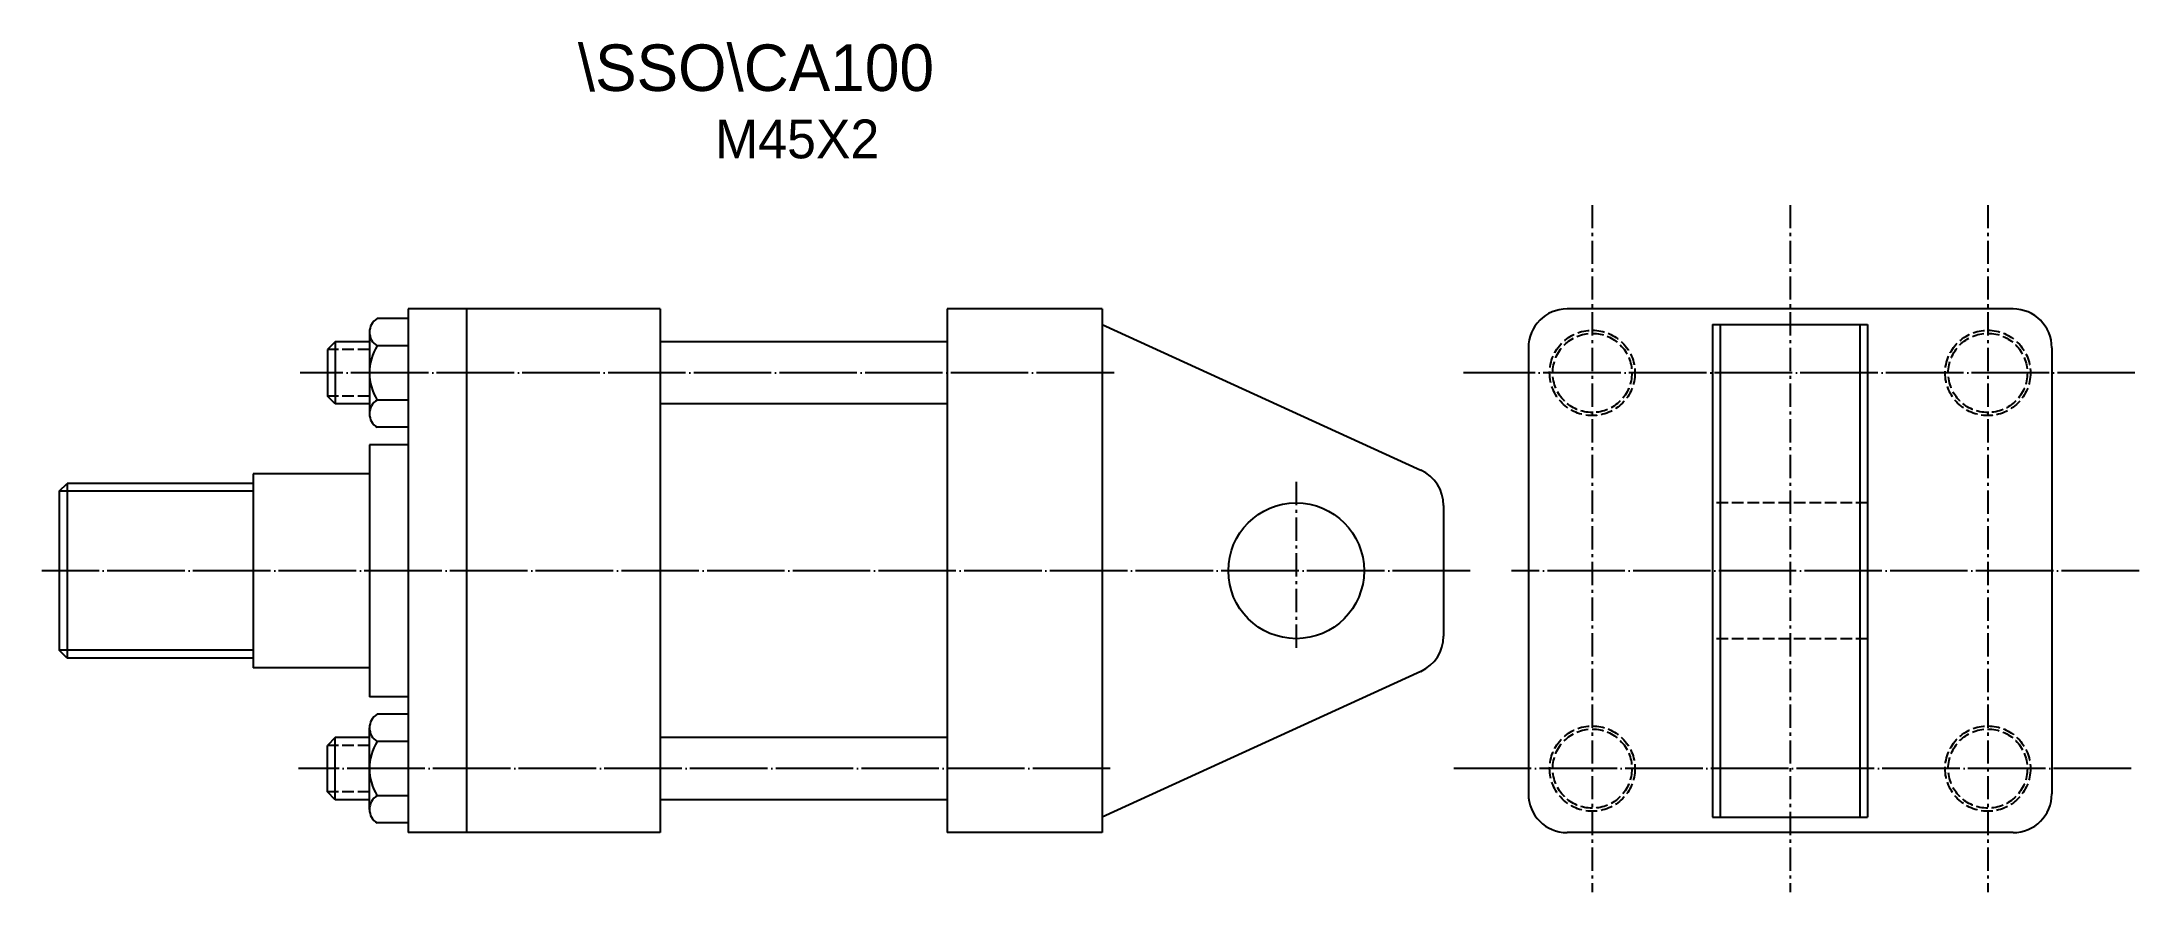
# Model space of a CAD drawing. Extents: x 93 to 633, y 196 to 415.
import ezdxf

# ---------------------------------------------------------------- set-up
doc = ezdxf.new("R2010")
doc.units = 0
doc.header["$MEASUREMENT"] = 0
for name, pattern in [('CENTER', [22, 20, -1, 0, -1]), ('DASHED', [4, 3, -1]), ('SCENTER', [9.2, 6, -1.2, 0.8, -1.2])]:
    doc.linetypes.add(name, pattern=pattern)
for name, color, linetype in [('CEN', 1, 'CENTER'), ('CON', 2, 'CONTINUOUS'), ('DAS', 3, 'DASHED'), ('SCEN', 1, 'SCENTER'), ('UTI', 7, 'CONTINUOUS')]:
    doc.layers.add(name, color=color, linetype=linetype)

msp = doc.modelspace()

# ---------------------------------------------------------------- linework, layer by layer
at = {"layer": 'CEN'}
for p, q in [((369.14, 330.05), (159.25, 330.05)), ((632.42, 330.05), (459.23, 330.05)), ((460.98, 279.05), (92.65, 279.05)), ((633.49, 279.05), (471.63, 279.05)), ((368.18, 228.05), (158.82, 228.05)), ((631.46, 228.05), (456.37, 228.05))]:
    msp.add_line(p, q, dxfattribs=at)
at = {"layer": 'CON'}
for p, q in [((187.12, 346.55), (187.12, 211.55)), ((252.12, 346.55), (187.12, 346.55)), ((202.12, 346.55), (202.12, 211.55)), ((252.12, 346.55), (252.12, 211.55)), ((326.12, 346.55), (326.12, 211.55)), ((366.12, 346.55), (326.12, 346.55)), ((366.12, 346.55), (366.12, 211.55)), ((600.99, 346.55), (485.99, 346.55)), ((187.12, 344.05), (179.12, 344.05)), ((366.12, 342.55), (448.28, 304.98)), ((523.49, 342.55), (523.49, 215.55)), ((523.49, 342.55), (563.49, 342.55)), ((525.49, 342.55), (525.49, 215.55)), ((561.49, 342.55), (561.49, 215.55)), ((563.49, 342.55), (563.49, 215.55)), ((168.28, 338.05), (166.28, 336.05)), ((166.28, 336.05), (166.28, 324.05)), ((168.28, 338.05), (168.28, 322.05)), ((177.12, 338.05), (168.28, 338.05)), ((177.12, 340.55), (177.12, 319.55)), ((187.12, 337.05), (179.12, 337.05)), ((326.12, 338.05), (252.12, 338.05)), ((475.99, 336.55), (475.99, 221.55)), ((610.99, 336.55), (610.99, 221.55)), ((168.28, 322.05), (166.28, 324.05)), ((177.12, 322.05), (168.28, 322.05)), ((187.12, 323.05), (179.12, 323.05)), ((326.12, 322.05), (252.12, 322.05)), ((187.12, 316.05), (179.12, 316.05)), ((177.12, 311.55), (177.12, 246.55)), ((187.12, 311.55), (177.12, 311.55)), ((147.12, 304.05), (147.12, 254.05)), ((177.12, 304.05), (147.12, 304.05)), ((97.12, 299.55), (99.12, 301.55)), ((97.12, 299.55), (97.12, 258.55)), ((99.12, 301.55), (99.12, 256.55)), ((147.12, 301.55), (99.12, 301.55)), ((454.12, 295.88), (454.12, 262.22)), ((99.12, 256.55), (97.12, 258.55)), ((147.12, 256.55), (99.12, 256.55)), ((177.12, 254.05), (147.12, 254.05)), ((448.28, 253.13), (366.12, 215.55)), ((187.12, 246.55), (177.12, 246.55)), ((177.12, 217.55), (177.12, 238.55)), ((187.12, 242.05), (179.12, 242.05)), ((168.28, 236.05), (166.28, 234.05)), ((166.28, 222.05), (166.28, 234.05)), ((168.28, 220.05), (168.28, 236.05)), ((177.12, 236.05), (168.28, 236.05)), ((187.12, 235.05), (179.12, 235.05)), ((326.12, 236.05), (252.12, 236.05)), ((168.28, 220.05), (166.28, 222.05)), ((177.12, 220.05), (168.28, 220.05)), ((187.12, 221.05), (179.12, 221.05)), ((326.12, 220.05), (252.12, 220.05)), ((187.12, 214.05), (179.12, 214.05)), ((252.12, 211.55), (187.12, 211.55)), ((366.12, 211.55), (326.12, 211.55)), ((600.99, 211.55), (485.99, 211.55)), ((523.49, 215.55), (563.49, 215.55))]:
    msp.add_line(p, q, dxfattribs=at)
msp.add_circle((416.12, 279.05), 17.5, dxfattribs=at)
for centre, radius, start, end in [((485.99, 336.55), 10, 90, 180), ((600.99, 336.55), 10, 0, 90), ((181.18, 340.55), 4.06, 120.5102, 239.4898), ((190.37, 330.05), 13.25, 148.1092, 211.8908), ((181.18, 319.55), 4.06, 120.5102, 239.4898), ((444.12, 295.88), 10, 0, 65.4219), ((444.12, 262.22), 10, 294.5781, 0), ((181.18, 238.55), 4.06, 120.5102, 239.4898), ((190.37, 228.05), 13.25, 148.1092, 211.8908), ((181.18, 217.55), 4.06, 120.5102, 239.4898), ((485.99, 221.55), 10, 180, 270), ((600.99, 221.55), 10, 270, 0)]:
    msp.add_arc(centre, radius, start, end, dxfattribs=at)
at = {"layer": 'DAS'}
for p, q in [((177.12, 336.05), (166.28, 336.05)), ((177.12, 324.05), (166.28, 324.05)), ((563.49, 296.55), (523.49, 296.55)), ((563.49, 261.55), (523.49, 261.55)), ((177.12, 234.05), (166.28, 234.05)), ((177.12, 222.05), (166.28, 222.05))]:
    msp.add_line(p, q, dxfattribs=at)
for centre, radius in [((492.49, 330.05), 11), ((594.49, 330.05), 11), ((492.49, 330.05), 10.2), ((594.49, 330.05), 10.2), ((492.49, 228.05), 11), ((492.49, 228.05), 10.2), ((594.49, 228.05), 11), ((594.49, 228.05), 10.2)]:
    msp.add_circle(centre, radius, dxfattribs=at)
at = {"layer": 'SCEN'}
for p, q in [((492.49, 373.34), (492.49, 196.24)), ((543.49, 373.34), (543.49, 196.24)), ((594.49, 373.34), (594.49, 196.24)), ((416.12, 302), (416.12, 258.4))]:
    msp.add_line(p, q, dxfattribs=at)
at = {"layer": 'UTI'}
for p, q in [((147.12, 299.55), (97.12, 299.55)), ((147.12, 258.55), (97.12, 258.55))]:
    msp.add_line(p, q, dxfattribs=at)

# ---------------------------------------------------------------- texts
for s, height, p in [('\\SSO\\CA100', 12, (230.85, 402.73)), ('M45X2', 10, (266.24, 385.37))]:
    msp.add_text(s, height=height, dxfattribs=at).set_placement(p)

doc.saveas('drawing.dxf')
